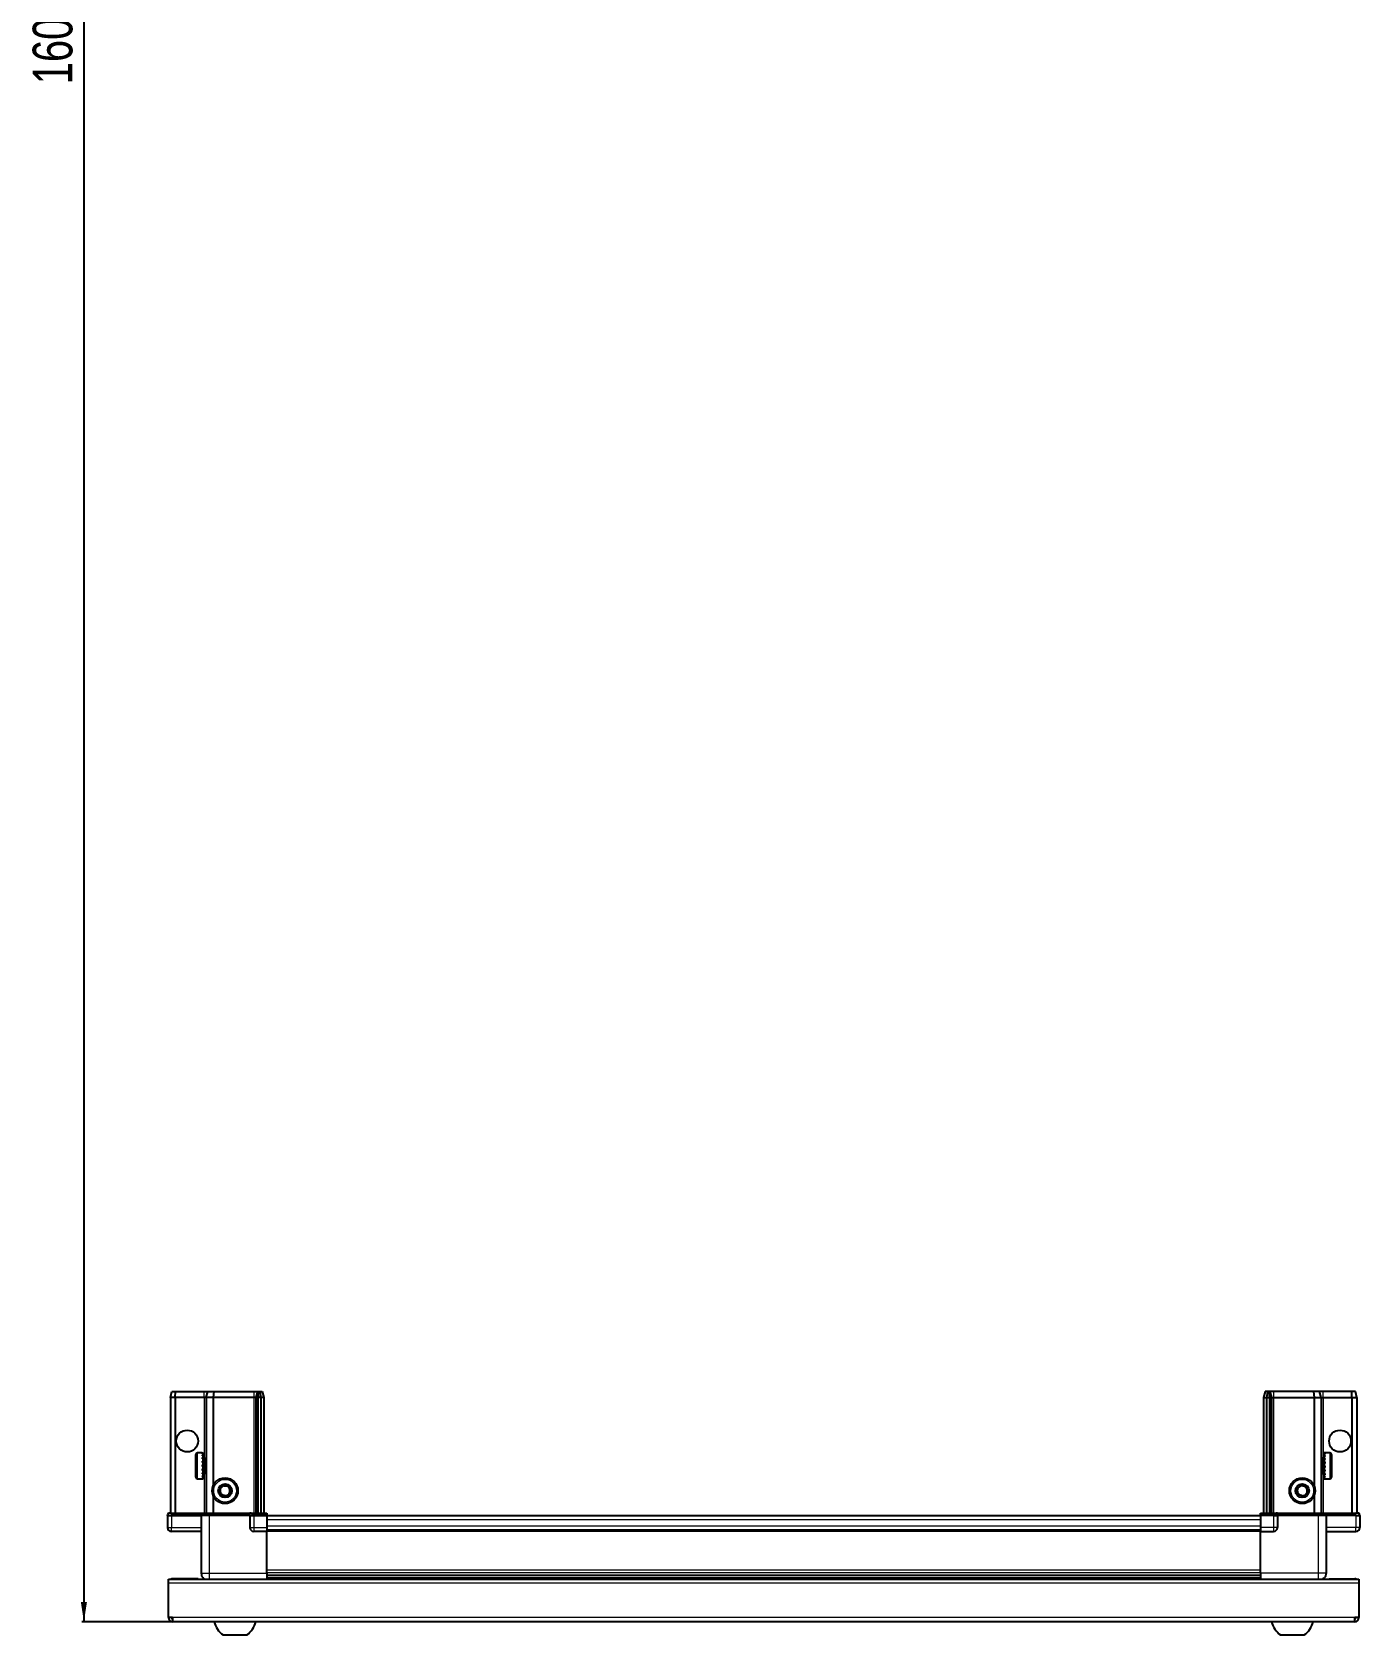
# Model space of a CAD drawing. Header units: millimetres. Extents: x 877 to 4125, y -1134 to 1780.
# Drawn here: x 933 to 1601, y -1134 to -327 of the extents above; entities that cross this region are included whole.
import ezdxf

# ---------------------------------------------------------------- set-up
doc = ezdxf.new("R2010")
doc.units = ezdxf.units.MM
doc.layers.add('FORMAT', color=7, linetype='Continuous')
doc.styles.add('SLDTEXTSTYLE0', font='TXT', dxfattribs={"width": 0.75})
doc.dimstyles.new('SLDDIMSTYLE0', dxfattribs={"dimtxt": 20, "dimasz": 10, "dimexe": 0, "dimexo": 0.0625, "dimgap": 5, "dimtad": 2, "dimdec": 1, "dimrnd": 1e-09, "dimzin": 12, "dimdsep": 46, "dimtxsty": 'SLDTEXTSTYLE0', "dimsah": 1, "dimcen": 0.09, "dimadec": 0, "dimazin": 3, "dimtfac": 1, "dimtofl": 0, "dimtmove": 0, "dimatfit": 3, "dimfxl": 0, "dimfrac": 2, "dimtolj": 1, "dimtzin": 12, "dimarcsym": 0})

# ---------------------------------------------------------------- blocks, each defined once
blk = doc.blocks.new('_D_9')
at = {"layer": 'FORMAT'}
for p, q in [((1026.03, 479.64), (957.67, 479.64)), ((958.67, 479.64), (958.67, -1127.36)), ((1003.26, -1127.36), (957.67, -1127.36))]:
    blk.add_line(p, q, dxfattribs=at)
for points in [[(958.67, 479.64), (957.13, 469.64), (960.21, 469.64)], [(958.67, -1127.36), (960.21, -1117.36), (957.13, -1117.36)]]:
    blk.add_solid(points, dxfattribs=at)
at = {"layer": 'FORMAT', "insert": (932.89, -353.41), "char_height": 20, "attachment_point": 1, "rotation": 90, "style": 'SLDTEXTSTYLE0'}
blk.add_mtext('1607', dxfattribs=at)

msp = doc.modelspace()

# ---------------------------------------------------------------- linework, layer by layer
at = {"color": 7, "linetype": 'Continuous', "lineweight": 25}
for p, q in [((1002.17, -1014.36), (1002.98, -1011.36)), ((1002.17, -1014.36), (1002.17, -1072.66)), ((1004.67, -1014.36), (1002.17, -1014.36)), ((1002.98, -1011.36), (1004.83, -1011.36)), ((1004.67, -1014.36), (1004.83, -1011.36)), ((1004.67, -1014.36), (1004.67, -1072.66)), ((1019.17, -1014.36), (1004.67, -1014.36)), ((1004.83, -1011.36), (1019.17, -1011.36)), ((1019.17, -1011.36), (1020.98, -1011.36)), ((1020.17, -1014.36), (1019.17, -1014.36)), ((1020.17, -1014.36), (1020.98, -1011.36)), ((1023.67, -1014.36), (1020.17, -1014.36)), ((1020.17, -1014.36), (1020.17, -1072.66)), ((1020.98, -1011.36), (1024.01, -1011.36)), ((1024.01, -1011.36), (1023.67, -1014.36)), ((1023.67, -1014.36), (1023.67, -1058.86)), ((1044.17, -1014.36), (1023.67, -1014.36)), ((1024.01, -1011.36), (1044.17, -1011.36)), ((1044.17, -1011.36), (1045.98, -1011.36)), ((1045.17, -1014.36), (1044.17, -1014.36)), ((1045.98, -1011.36), (1045.17, -1014.36)), ((1046.17, -1014.36), (1045.17, -1014.36)), ((1045.17, -1014.36), (1045.17, -1072.66)), ((1045.98, -1011.36), (1046.72, -1011.36)), ((1046.72, -1011.36), (1046.17, -1014.36)), ((1046.17, -1014.36), (1046.17, -1072.66)), ((1047.67, -1014.36), (1046.17, -1014.36)), ((1046.72, -1011.36), (1047.22, -1011.36)), ((1047.22, -1011.36), (1048.37, -1011.36)), ((1047.22, -1011.36), (1047.67, -1014.36)), ((1047.67, -1014.36), (1047.67, -1072.66)), ((1049.17, -1014.36), (1047.67, -1014.36)), ((1048.37, -1011.36), (1049.17, -1014.36)), ((1049.17, -1014.36), (1049.17, -1072.66)), ((1552.98, -1011.36), (1552.17, -1014.36)), ((1552.17, -1014.36), (1553.67, -1014.36)), ((1552.17, -1014.36), (1552.17, -1072.66)), ((1554.13, -1011.36), (1552.98, -1011.36)), ((1554.13, -1011.36), (1553.67, -1014.36)), ((1553.67, -1014.36), (1555.17, -1014.36)), ((1553.67, -1014.36), (1553.67, -1072.66)), ((1554.63, -1011.36), (1554.13, -1011.36)), ((1554.63, -1011.36), (1555.17, -1014.36)), ((1555.37, -1011.36), (1554.63, -1011.36)), ((1555.17, -1014.36), (1555.17, -1072.66)), ((1555.17, -1014.36), (1556.17, -1014.36)), ((1555.37, -1011.36), (1556.17, -1014.36)), ((1557.17, -1011.36), (1555.37, -1011.36)), ((1556.17, -1014.36), (1556.17, -1072.66)), ((1556.17, -1014.36), (1557.17, -1014.36)), ((1577.34, -1011.36), (1557.17, -1011.36)), ((1557.17, -1014.36), (1577.67, -1014.36)), ((1577.34, -1011.36), (1577.67, -1014.36)), ((1580.37, -1011.36), (1577.34, -1011.36)), ((1577.67, -1014.36), (1577.67, -1058.86)), ((1577.67, -1014.36), (1581.17, -1014.36)), ((1581.17, -1014.36), (1580.37, -1011.36)), ((1582.17, -1011.36), (1580.37, -1011.36)), ((1581.17, -1014.36), (1581.17, -1072.66)), ((1581.17, -1014.36), (1582.17, -1014.36)), ((1596.52, -1011.36), (1582.17, -1011.36)), ((1582.17, -1014.36), (1596.67, -1014.36)), ((1596.67, -1014.36), (1596.52, -1011.36)), ((1598.37, -1011.36), (1596.52, -1011.36)), ((1596.67, -1014.36), (1596.67, -1072.66)), ((1596.67, -1014.36), (1599.17, -1014.36)), ((1599.17, -1014.36), (1598.37, -1011.36)), ((1599.17, -1014.36), (1599.17, -1072.66)), ((1014.97, -1054.56), (1014.97, -1043.16)), ((1018.17, -1042.36), (1015.77, -1042.36)), ((1018.17, -1042.36), (1018.17, -1042.36)), ((1018.17, -1042.36), (1018.67, -1042.36)), ((1018.17, -1042.55), (1018.67, -1042.55)), ((1018.17, -1042.55), (1018.17, -1042.77)), ((1018.17, -1042.77), (1018.67, -1042.77)), ((1018.17, -1043.35), (1018.67, -1043.35)), ((1018.17, -1043.35), (1018.17, -1043.77)), ((1018.17, -1043.77), (1018.67, -1043.77)), ((1018.17, -1044.68), (1018.67, -1044.68)), ((1018.17, -1044.68), (1018.17, -1045.27)), ((1018.17, -1045.27), (1018.67, -1045.27)), ((1018.17, -1046.42), (1018.67, -1046.42)), ((1018.17, -1046.42), (1018.17, -1047.12)), ((1018.17, -1047.12), (1018.67, -1047.12)), ((1018.17, -1048.41), (1018.67, -1048.41)), ((1018.17, -1048.41), (1018.17, -1049.14)), ((1018.17, -1048.55), (1018.67, -1048.55)), ((1018.67, -1042.55), (1018.67, -1042.36)), ((1018.67, -1042.77), (1018.67, -1042.55)), ((1018.67, -1043.35), (1018.67, -1042.77)), ((1018.67, -1043.77), (1018.67, -1043.35)), ((1018.67, -1044.68), (1018.67, -1043.77)), ((1018.77, -1044.46), (1018.67, -1044.46)), ((1018.67, -1045.27), (1018.67, -1044.68)), ((1018.67, -1046.42), (1018.67, -1045.27)), ((1018.67, -1047.12), (1018.67, -1046.42)), ((1018.67, -1048.41), (1018.67, -1047.12)), ((1018.67, -1048.55), (1018.67, -1048.41)), ((1018.77, -1053.26), (1018.77, -1044.46)), ((1019.66, -1045.55), (1019.17, -1044.86)), ((1019.17, -1052.86), (1019.17, -1044.86)), ((1020.14, -1044.86), (1019.66, -1045.55)), ((1019.66, -1052.17), (1019.66, -1045.55)), ((1020.17, -1044.86), (1020.14, -1044.86)), ((1020.14, -1052.86), (1020.14, -1044.86)), ((1581.21, -1044.86), (1581.17, -1044.86)), ((1581.69, -1045.55), (1581.21, -1044.86)), ((1581.21, -1044.86), (1581.21, -1052.86)), ((1582.17, -1044.86), (1581.69, -1045.55)), ((1581.69, -1045.55), (1581.69, -1052.17)), ((1582.17, -1044.86), (1582.17, -1052.86)), ((1582.67, -1044.46), (1582.57, -1044.46)), ((1582.57, -1044.46), (1582.57, -1053.26)), ((1585.57, -1042.36), (1582.67, -1042.36)), ((1583.17, -1042.36), (1582.67, -1042.36)), ((1582.67, -1042.36), (1582.67, -1042.41)), ((1582.67, -1042.41), (1582.67, -1042.69)), ((1583.17, -1042.41), (1582.67, -1042.41)), ((1583.17, -1042.69), (1582.67, -1042.69)), ((1582.67, -1042.69), (1582.67, -1042.97)), ((1583.17, -1042.97), (1582.67, -1042.97)), ((1582.67, -1042.97), (1582.67, -1043.63)), ((1583.17, -1043.63), (1582.67, -1043.63)), ((1582.67, -1043.63), (1582.67, -1044.1)), ((1582.67, -1044.1), (1582.67, -1045.08)), ((1583.17, -1044.1), (1582.67, -1044.1)), ((1583.17, -1045.08), (1582.67, -1045.08)), ((1582.67, -1045.08), (1582.67, -1045.7)), ((1582.67, -1045.7), (1582.67, -1046.9)), ((1583.17, -1045.7), (1582.67, -1045.7)), ((1583.17, -1046.9), (1582.67, -1046.9)), ((1582.67, -1046.9), (1582.67, -1047.53)), ((1583.17, -1047.53), (1582.67, -1047.53)), ((1582.67, -1047.61), (1582.67, -1048.91)), ((1583.17, -1047.61), (1582.67, -1047.61)), ((1583.17, -1042.41), (1583.17, -1042.36)), ((1583.17, -1042.97), (1583.17, -1042.69)), ((1583.17, -1044.1), (1583.17, -1043.63)), ((1583.17, -1045.7), (1583.17, -1045.08)), ((1583.17, -1047.61), (1583.17, -1046.9)), ((1586.37, -1043.16), (1586.37, -1054.56)), ((1015.77, -1055.36), (1018.17, -1055.36)), ((1018.17, -1049.05), (1018.67, -1049.05)), ((1018.17, -1049.14), (1018.67, -1049.14)), ((1018.17, -1050.43), (1018.67, -1050.43)), ((1018.17, -1050.43), (1018.17, -1051.14)), ((1018.17, -1051.14), (1018.67, -1051.14)), ((1018.17, -1052.3), (1018.67, -1052.3)), ((1018.17, -1052.3), (1018.17, -1052.91)), ((1018.17, -1052.91), (1018.67, -1052.91)), ((1018.17, -1053.84), (1018.67, -1053.84)), ((1018.17, -1053.84), (1018.17, -1054.28)), ((1018.17, -1054.28), (1018.67, -1054.28)), ((1018.17, -1054.89), (1018.67, -1054.89)), ((1018.17, -1054.89), (1018.17, -1055.12)), ((1018.17, -1055.12), (1018.67, -1055.12)), ((1018.17, -1055.34), (1018.67, -1055.34)), ((1018.17, -1055.34), (1018.17, -1055.36)), ((1018.17, -1055.35), (1018.67, -1055.35)), ((1018.67, -1049.14), (1018.67, -1049.05)), ((1018.67, -1050.43), (1018.67, -1049.14)), ((1018.67, -1051.14), (1018.67, -1050.43)), ((1018.67, -1052.3), (1018.67, -1051.14)), ((1018.67, -1052.91), (1018.67, -1052.3)), ((1018.67, -1053.84), (1018.67, -1052.91)), ((1018.67, -1053.26), (1018.77, -1053.26)), ((1018.67, -1054.28), (1018.67, -1053.84)), ((1018.67, -1054.89), (1018.67, -1054.28)), ((1018.67, -1055.12), (1018.67, -1054.89)), ((1018.67, -1055.34), (1018.67, -1055.12)), ((1018.67, -1055.35), (1018.67, -1055.34)), ((1019.17, -1052.86), (1019.66, -1052.17)), ((1019.66, -1052.17), (1020.14, -1052.86)), ((1020.14, -1052.86), (1020.17, -1052.86)), ((1581.17, -1052.86), (1581.21, -1052.86)), ((1581.21, -1052.86), (1581.69, -1052.17)), ((1581.69, -1052.17), (1582.17, -1052.86)), ((1582.57, -1053.26), (1582.67, -1053.26)), ((1583.17, -1048.91), (1582.67, -1048.91)), ((1583.17, -1049.39), (1582.67, -1049.39)), ((1582.67, -1049.39), (1582.67, -1049.65)), ((1582.67, -1049.65), (1582.67, -1050.91)), ((1583.17, -1049.65), (1582.67, -1049.65)), ((1583.17, -1050.91), (1582.67, -1050.91)), ((1582.67, -1050.91), (1582.67, -1051.6)), ((1582.67, -1051.6), (1582.67, -1052.72)), ((1583.17, -1051.6), (1582.67, -1051.6)), ((1583.17, -1052.72), (1582.67, -1052.72)), ((1582.67, -1052.72), (1582.67, -1053.29)), ((1582.67, -1053.29), (1582.67, -1054.15)), ((1583.17, -1053.29), (1582.67, -1053.29)), ((1583.17, -1054.15), (1582.67, -1054.15)), ((1582.67, -1054.15), (1582.67, -1054.54)), ((1582.67, -1054.54), (1582.67, -1055.06)), ((1583.17, -1054.54), (1582.67, -1054.54)), ((1583.17, -1055.06), (1582.67, -1055.06)), ((1582.67, -1055.06), (1582.67, -1055.24)), ((1582.67, -1055.24), (1582.67, -1055.36)), ((1583.17, -1055.24), (1582.67, -1055.24)), ((1582.67, -1055.36), (1585.57, -1055.36)), ((1583.17, -1049.65), (1583.17, -1048.91)), ((1583.17, -1051.6), (1583.17, -1050.91)), ((1583.17, -1053.29), (1583.17, -1052.72)), ((1583.17, -1054.54), (1583.17, -1054.15)), ((1583.17, -1055.24), (1583.17, -1055.06)), ((1023.67, -1063.86), (1023.67, -1072.66)), ((1577.67, -1063.86), (1577.67, -1072.66)), ((1001.17, -1072.66), (1000.67, -1073.52)), ((1002.67, -1072.66), (1001.17, -1072.66)), ((1002.67, -1072.66), (1017.47, -1072.66)), ((1017.47, -1072.66), (1017.67, -1072.66)), ((1017.67, -1073.86), (1017.67, -1072.66)), ((1017.67, -1072.66), (1021.67, -1072.66)), ((1021.67, -1072.66), (1041.97, -1072.66)), ((1041.97, -1072.66), (1042.17, -1072.66)), ((1042.17, -1073.86), (1042.17, -1072.66)), ((1042.85, -1072.66), (1042.17, -1072.66)), ((1042.85, -1072.66), (1050.67, -1072.66)), ((1050.67, -1072.66), (1050.67, -1073.52)), ((1550.67, -1073.52), (1550.67, -1072.66)), ((1550.67, -1072.66), (1558.5, -1072.66)), ((1559.17, -1072.66), (1558.5, -1072.66)), ((1559.17, -1073.86), (1559.17, -1072.66)), ((1559.17, -1072.66), (1559.37, -1072.66)), ((1559.37, -1072.66), (1579.67, -1072.66)), ((1579.67, -1072.66), (1583.67, -1072.66)), ((1583.67, -1073.86), (1583.67, -1072.66)), ((1583.67, -1072.66), (1583.87, -1072.66)), ((1583.87, -1072.66), (1598.67, -1072.66)), ((1600.17, -1072.66), (1598.67, -1072.66)), ((1600.67, -1073.52), (1600.17, -1072.66)), ((1600.67, -1073.52), (1600.17, -1072.66)), ((1000.67, -1073.86), (1000.67, -1073.52)), ((1000.67, -1073.86), (1002.67, -1073.86)), ((1000.67, -1073.86), (1000.67, -1079.86)), ((1017.47, -1073.86), (1002.67, -1073.86)), ((1002.67, -1073.86), (1017.47, -1073.86)), ((1017.67, -1073.86), (1017.47, -1073.86)), ((1021.67, -1073.86), (1017.67, -1073.86)), ((1017.67, -1073.86), (1017.67, -1102.86)), ((1041.97, -1073.86), (1021.67, -1073.86)), ((1042.17, -1073.86), (1041.97, -1073.86)), ((1042.17, -1073.86), (1044.17, -1073.86)), ((1042.17, -1073.86), (1042.17, -1079.86)), ((1050.67, -1073.52), (1044.17, -1073.52)), ((1050.67, -1073.86), (1044.17, -1073.86)), ((1044.17, -1073.86), (1050.67, -1073.86)), ((1050.67, -1073.52), (1050.67, -1073.52)), ((1050.67, -1073.86), (1050.67, -1073.52)), ((1050.67, -1073.86), (1050.67, -1073.86)), ((1050.67, -1073.86), (1050.67, -1079.86)), ((1550.67, -1074.01), (1050.67, -1074.01)), ((1050.67, -1079.86), (1050.67, -1081.86)), ((1557.17, -1073.52), (1550.67, -1073.52)), ((1550.67, -1073.86), (1550.67, -1073.52)), ((1557.17, -1073.86), (1550.67, -1073.86)), ((1550.67, -1073.86), (1550.67, -1079.86)), ((1550.67, -1079.86), (1550.67, -1081.86)), ((1557.17, -1073.86), (1559.17, -1073.86)), ((1559.17, -1073.86), (1557.17, -1073.86)), ((1559.37, -1073.86), (1559.17, -1073.86)), ((1559.17, -1073.86), (1559.17, -1079.86)), ((1579.67, -1073.86), (1559.37, -1073.86)), ((1583.67, -1073.86), (1579.67, -1073.86)), ((1583.87, -1073.86), (1583.67, -1073.86)), ((1583.67, -1073.86), (1583.67, -1102.86)), ((1598.67, -1073.86), (1583.87, -1073.86)), ((1598.67, -1073.86), (1600.67, -1073.86)), ((1600.67, -1073.86), (1600.67, -1073.52)), ((1600.67, -1073.86), (1600.67, -1073.52)), ((1600.67, -1073.86), (1600.67, -1073.86)), ((1600.67, -1073.86), (1600.67, -1079.86)), ((1017.67, -1081.86), (1002.67, -1081.86)), ((1050.67, -1081.86), (1044.17, -1081.86)), ((1550.67, -1081.21), (1050.67, -1081.21)), ((1050.67, -1102.86), (1050.67, -1081.86)), ((1550.67, -1081.86), (1557.17, -1081.86)), ((1550.67, -1102.86), (1550.67, -1081.86)), ((1583.67, -1081.86), (1598.67, -1081.86)), ((1050.67, -1103.88), (1550.67, -1103.88)), ((1050.67, -1103.92), (1550.67, -1103.92)), ((1001.17, -1107.96), (1001.17, -1105.86)), ((1001.17, -1105.86), (1600.17, -1105.86)), ((1001.17, -1125.26), (1001.17, -1107.96)), ((1016.17, -1105.76), (1003.27, -1105.76)), ((1016.17, -1105.76), (1016.17, -1105.86)), ((1074.55, -1105.71), (1050.67, -1105.71)), ((1069.17, -1105.86), (1069.17, -1105.71)), ((1069.21, -1105.86), (1069.21, -1105.71)), ((1069.48, -1105.86), (1069.48, -1105.71)), ((1069.74, -1105.86), (1069.74, -1105.71)), ((1070.39, -1105.86), (1070.39, -1105.71)), ((1070.86, -1105.86), (1070.86, -1105.71)), ((1071.82, -1105.86), (1071.82, -1105.71)), ((1072.44, -1105.86), (1072.44, -1105.71)), ((1073.63, -1105.86), (1073.63, -1105.71)), ((1074.29, -1105.86), (1074.29, -1105.71)), ((1074.34, -1105.86), (1074.34, -1105.71)), ((1075.64, -1105.71), (1074.55, -1105.71)), ((1076.37, -1105.71), (1075.64, -1105.71)), ((1075.64, -1105.86), (1075.64, -1105.71)), ((1075.64, -1105.71), (1075.64, -1105.71)), ((1075.65, -1105.86), (1075.65, -1105.71)), ((1076.15, -1105.86), (1076.15, -1105.71)), ((1076.38, -1105.71), (1076.37, -1105.71)), ((1076.38, -1105.86), (1076.38, -1105.71)), ((1076.79, -1105.71), (1076.38, -1105.71)), ((1524.55, -1105.71), (1076.79, -1105.71)), ((1077.65, -1105.86), (1077.65, -1105.71)), ((1078.34, -1105.86), (1078.34, -1105.71)), ((1079.47, -1105.86), (1079.47, -1105.71)), ((1080.04, -1105.86), (1080.04, -1105.71)), ((1080.91, -1105.86), (1080.91, -1105.71)), ((1081.31, -1105.86), (1081.31, -1105.71)), ((1081.84, -1105.86), (1081.84, -1105.71)), ((1082.04, -1105.86), (1082.04, -1105.71)), ((1082.17, -1105.86), (1082.17, -1105.71)), ((1519.18, -1105.86), (1519.18, -1105.71)), ((1519.35, -1105.86), (1519.35, -1105.71)), ((1519.56, -1105.86), (1519.56, -1105.71)), ((1520.12, -1105.86), (1520.12, -1105.71)), ((1520.54, -1105.86), (1520.54, -1105.71)), ((1521.43, -1105.86), (1521.43, -1105.71)), ((1522.02, -1105.86), (1522.02, -1105.71)), ((1523.16, -1105.86), (1523.16, -1105.71)), ((1523.86, -1105.86), (1523.86, -1105.71)), ((1525.14, -1105.71), (1524.55, -1105.71)), ((1525.87, -1105.71), (1525.14, -1105.71)), ((1525.14, -1105.86), (1525.14, -1105.71)), ((1525.14, -1105.71), (1525.14, -1105.71)), ((1525.31, -1105.86), (1525.31, -1105.71)), ((1525.81, -1105.86), (1525.81, -1105.71)), ((1525.87, -1105.86), (1525.87, -1105.71)), ((1526.9, -1105.71), (1525.87, -1105.71)), ((1525.87, -1105.71), (1525.87, -1105.71)), ((1550.67, -1105.71), (1526.79, -1105.71)), ((1527.16, -1105.86), (1527.16, -1105.71)), ((1527.87, -1105.86), (1527.87, -1105.71)), ((1529.05, -1105.86), (1529.05, -1105.71)), ((1529.65, -1105.86), (1529.65, -1105.71)), ((1530.6, -1105.86), (1530.6, -1105.71)), ((1531.05, -1105.86), (1531.05, -1105.71)), ((1531.67, -1105.86), (1531.67, -1105.71)), ((1531.91, -1105.86), (1531.91, -1105.71)), ((1532.15, -1105.86), (1532.15, -1105.71)), ((1532.17, -1105.86), (1532.17, -1105.71)), ((1585.17, -1105.76), (1585.17, -1105.86)), ((1585.17, -1105.76), (1598.07, -1105.76)), ((1600.17, -1105.86), (1600.17, -1107.96)), ((1600.17, -1107.96), (1600.17, -1125.26)), ((1003.27, -1125.26), (1001.17, -1125.26)), ((1003.27, -1125.26), (1003.27, -1127.36)), ((1598.07, -1127.36), (1003.27, -1127.36)), ((1600.17, -1125.26), (1598.07, -1125.26)), ((1598.07, -1127.36), (1598.07, -1125.26)), ((1028.67, -1133.96), (1040.67, -1133.96)), ((1560.67, -1133.96), (1572.67, -1133.96))]:
    msp.add_line(p, q, dxfattribs=at)
at = {"color": 8, "linetype": 'Continuous', "lineweight": 18}
for p, q in [((1019.17, -1014.36), (1019.17, -1011.36)), ((1019.17, -1014.36), (1019.17, -1044.86)), ((1044.17, -1011.36), (1044.17, -1014.36)), ((1044.17, -1014.36), (1044.17, -1072.66)), ((1557.17, -1011.36), (1557.17, -1014.36)), ((1557.17, -1014.36), (1557.17, -1072.66)), ((1582.17, -1014.36), (1582.17, -1011.36)), ((1582.17, -1014.36), (1582.17, -1044.86)), ((1015.77, -1055.36), (1015.77, -1042.36)), ((1585.57, -1042.36), (1585.57, -1055.36)), ((1019.17, -1052.86), (1019.17, -1072.66)), ((1582.17, -1052.86), (1582.17, -1072.66)), ((1002.67, -1073.86), (1002.67, -1072.66)), ((1017.47, -1073.86), (1017.47, -1072.66)), ((1021.67, -1073.86), (1021.67, -1072.66)), ((1041.97, -1073.86), (1041.97, -1072.66)), ((1559.37, -1072.66), (1559.37, -1073.86)), ((1579.67, -1073.86), (1579.67, -1072.66)), ((1583.87, -1072.66), (1583.87, -1073.86)), ((1598.67, -1073.86), (1598.67, -1072.66)), ((1000.67, -1079.86), (1002.67, -1079.86)), ((1002.67, -1073.86), (1002.67, -1079.86)), ((1002.67, -1079.86), (1017.67, -1079.86)), ((1002.67, -1081.86), (1002.67, -1079.86)), ((1021.67, -1073.86), (1021.67, -1102.86)), ((1042.17, -1079.86), (1044.17, -1079.86)), ((1044.17, -1073.86), (1044.17, -1073.52)), ((1044.17, -1073.86), (1044.17, -1079.86)), ((1044.17, -1079.86), (1050.67, -1079.86)), ((1044.17, -1079.86), (1044.17, -1081.86)), ((1050.67, -1073.86), (1050.67, -1073.52)), ((1550.67, -1076.01), (1050.67, -1076.01)), ((1550.67, -1079.21), (1050.67, -1079.21)), ((1557.17, -1079.86), (1550.67, -1079.86)), ((1557.17, -1073.86), (1557.17, -1073.52)), ((1557.17, -1073.86), (1557.17, -1079.86)), ((1557.17, -1079.86), (1557.17, -1081.86)), ((1559.17, -1079.86), (1557.17, -1079.86)), ((1579.67, -1073.86), (1579.67, -1102.86)), ((1598.67, -1079.86), (1583.67, -1079.86)), ((1598.67, -1073.86), (1598.67, -1079.86)), ((1600.67, -1079.86), (1598.67, -1079.86)), ((1598.67, -1081.86), (1598.67, -1079.86)), ((1550.67, -1081.86), (1050.67, -1081.86)), ((1021.67, -1102.86), (1050.67, -1102.86)), ((1050.67, -1101.26), (1550.67, -1101.26)), ((1550.67, -1102.68), (1050.67, -1102.68)), ((1050.67, -1105.12), (1550.67, -1105.12)), ((1579.67, -1102.86), (1550.67, -1102.86)), ((1600.17, -1107.96), (1001.17, -1107.96)), ((1003.27, -1105.86), (1003.27, -1105.76)), ((1598.07, -1105.86), (1598.07, -1105.76)), ((1598.07, -1125.26), (1003.27, -1125.26))]:
    msp.add_line(p, q, dxfattribs=at)
at = {"color": 7, "linetype": 'Continuous', "lineweight": 25, "flags": 128}
for points in [[(1003.27, -1105.76), (1002.86, -1105.8), (1002.63, -1105.86)], [(1598.71, -1105.86), (1598.48, -1105.8), (1598.07, -1105.76)]]:
    msp.add_lwpolyline(points, dxfattribs=at)
at = {"color": 7, "linetype": 'Continuous', "lineweight": 25}
for centre, radius in [((1010.67, -1036.36), 5.5), ((1590.67, -1036.36), 5.5), ((1029.67, -1061.36), 6.5), ((1571.67, -1061.36), 6.5), ((1029.67, -1061.36), 3.46), ((1571.67, -1061.36), 3.46)]:
    msp.add_circle(centre, radius, dxfattribs=at)
at = {"color": 8, "linetype": 'Continuous', "lineweight": 18}
for centre in [(1029.67, -1061.36), (1571.67, -1061.36)]:
    msp.add_circle(centre, 5.7, dxfattribs=at)
at = {"color": 7, "linetype": 'Continuous', "lineweight": 25}
for centre, radius, start, end in [((1015.77, -1043.16), 0.8, 90, 180), ((1019.17, -1044.46), 0.4, 180, 270), ((1582.17, -1044.46), 0.4, 270, 0), ((1585.57, -1043.16), 0.8, 360, 90), ((1015.77, -1054.56), 0.8, 180, 270), ((1019.17, -1053.26), 0.4, 90, 180), ((1582.17, -1053.26), 0.4, 360, 90), ((1585.57, -1054.56), 0.8, 270, 0), ((1029.67, -1061.36), 2.5, 147.37605, 207.37605), ((1029.67, -1061.36), 2.5, 207.37605, 267.37605), ((1029.67, -1061.36), 2.5, 87.37605, 147.37605), ((1029.67, -1061.36), 2.5, 267.37605, 327.37605), ((1029.67, -1061.36), 2.5, 27.37605, 87.37605), ((1029.67, -1061.36), 2.5, 327.37605, 27.37605), ((1571.67, -1061.36), 2.5, 134.67671, 194.67671), ((1571.67, -1061.36), 2.5, 194.67671, 254.67671), ((1571.67, -1061.36), 2.5, 74.67671, 134.67671), ((1571.67, -1061.36), 2.5, 254.67671, 314.67671), ((1571.67, -1061.36), 2.5, 14.67671, 74.67671), ((1571.67, -1061.36), 2.5, 314.67671, 14.67671), ((1002.67, -1079.86), 2, 180, 270), ((1044.17, -1079.86), 2, 180, 270), ((1557.17, -1079.86), 2, 270, 0), ((1598.67, -1079.86), 2, 270, 0), ((1003.27, -1125.26), 2.1, 180, 270), ((1003.27, -1125.26), 0.6, 180, 270), ((1035.7, -1124.34), 11.91, 194.70035, 233.8734), ((1033.65, -1124.34), 11.91, 306.1266, 345.29965), ((1567.7, -1124.34), 11.91, 194.70035, 233.8734), ((1565.65, -1124.34), 11.91, 306.1266, 345.29965), ((1598.07, -1125.26), 2.1, 270, 0), ((1598.07, -1125.26), 0.6, 270, 0)]:
    msp.add_arc(centre, radius, start, end, dxfattribs=at)
for centre, start_param, end_param in [((1044.17, -1070.06), 2.418858, 3.141593), ((1557.17, -1070.06), 3.141593, 3.864327)]:
    msp.add_ellipse(centre, major_axis=(0, 3.46), ratio=0.57735, start_param=start_param, end_param=end_param, dxfattribs=at)
for points, knots in [([(1026.79, -1061.23), (1027.07, -1060.79), (1027.59, -1059.98), (1028.1, -1059.17), (1028.34, -1058.8)], [0, 0, 0, 0, 0.534686, 1, 1, 1, 1]), ([(1028.12, -1063.79), (1028.06, -1063.68), (1027.78, -1063.15), (1027.33, -1062.26), (1026.95, -1061.53), (1026.79, -1061.23)], [0, 0, 0, 0, 0.133125, 0.637099, 1, 1, 1, 1]), ([(1031, -1063.92), (1030.48, -1063.9), (1029.52, -1063.85), (1028.56, -1063.81), (1028.12, -1063.79)], [0, 0, 0, 0, 0.534686, 1, 1, 1, 1]), ([(1028.34, -1058.8), (1028.86, -1058.82), (1029.82, -1058.86), (1030.78, -1058.91), (1031.23, -1058.93)], [0, 0, 0, 0, 0.534686, 1, 1, 1, 1]), ([(1032.56, -1061.49), (1032.28, -1061.93), (1031.76, -1062.74), (1031.24, -1063.55), (1031, -1063.92)], [0, 0, 0, 0, 0.5346859, 1, 1, 1, 1]), ([(1031.23, -1058.93), (1031.39, -1059.23), (1031.77, -1059.96), (1032.22, -1060.85), (1032.5, -1061.38), (1032.56, -1061.49)], [0, 0, 0, 0, 0.362901, 0.866875, 1, 1, 1, 1]), ([(1568.89, -1060.6), (1569.25, -1060.23), (1569.94, -1059.55), (1570.62, -1058.88), (1570.94, -1058.57)], [0, 0, 0, 0, 0.534686, 1, 1, 1, 1]), ([(1569.62, -1063.39), (1569.53, -1063.05), (1569.32, -1062.26), (1569.07, -1061.3), (1568.92, -1060.72), (1568.89, -1060.6)], [0, 0, 0, 0, 0.362901, 0.866875, 1, 1, 1, 1]), ([(1572.4, -1064.15), (1571.91, -1064.01), (1570.98, -1063.76), (1570.05, -1063.51), (1569.62, -1063.39)], [0, 0, 0, 0, 0.5346859, 1, 1, 1, 1]), ([(1570.94, -1058.57), (1571.44, -1058.7), (1572.37, -1058.96), (1573.29, -1059.21), (1573.73, -1059.33)], [0, 0, 0, 0, 0.534686, 1, 1, 1, 1]), ([(1574.46, -1062.12), (1574.09, -1062.48), (1573.4, -1063.16), (1572.72, -1063.84), (1572.4, -1064.15)], [0, 0, 0, 0, 0.534686, 1, 1, 1, 1]), ([(1573.73, -1059.33), (1573.76, -1059.45), (1573.91, -1060.03), (1574.16, -1060.99), (1574.37, -1061.79), (1574.46, -1062.12)], [0, 0, 0, 0, 0.133125, 0.637099, 1, 1, 1, 1]), ([(1017.67, -1102.86), (1017.72, -1103.3), (1017.79, -1103.98), (1018.23, -1104.79), (1018.68, -1105.34), (1019.09, -1105.71), (1019.35, -1105.84), (1019.39, -1105.86)], [0, 0, 0, 0, 0.363018, 0.558438, 0.758004, 0.95757, 1, 1, 1, 1]), ([(1050.67, -1102.86), (1050.67, -1103.25), (1050.67, -1104.05), (1050.67, -1105.06), (1050.67, -1105.69), (1050.67, -1105.85), (1050.67, -1105.86)], [0, 0, 0, 0, 0.3255201, 0.6510403, 0.9765604, 1, 1, 1, 1]), ([(1550.67, -1102.86), (1550.67, -1103.25), (1550.67, -1104.05), (1550.67, -1105.06), (1550.67, -1105.69), (1550.67, -1105.85), (1550.67, -1105.86)], [0, 0, 0, 0, 0.32552, 0.65104, 0.97656, 1, 1, 1, 1]), ([(1583.67, -1102.86), (1583.63, -1103.3), (1583.55, -1103.98), (1583.12, -1104.79), (1582.66, -1105.34), (1582.26, -1105.71), (1582, -1105.84), (1581.95, -1105.86)], [0, 0, 0, 0, 0.363018, 0.558438, 0.758004, 0.95757, 1, 1, 1, 1])]:
    msp.add_open_spline(points, degree=3, knots=knots, dxfattribs=at)
at = {"color": 8, "linetype": 'Continuous', "lineweight": 18}
for points in [[(1017.67, -1102.86), (1017.73, -1102.86), (1017.85, -1102.86), (1018.78, -1102.86), (1020.1, -1102.86), (1021.15, -1102.86), (1021.67, -1102.86)], [(1583.67, -1102.86), (1583.61, -1102.86), (1583.49, -1102.86), (1582.57, -1102.86), (1581.24, -1102.86), (1580.2, -1102.86), (1579.67, -1102.86)]]:
    msp.add_open_spline(points, degree=3, dxfattribs=at)
for points in [[(1021.67, -1102.86), (1021.67, -1103.3), (1021.67, -1103.98), (1021.67, -1104.79), (1021.67, -1105.34), (1021.67, -1105.71), (1021.67, -1105.84), (1021.67, -1105.86)], [(1579.67, -1102.86), (1579.67, -1103.3), (1579.67, -1103.98), (1579.67, -1104.79), (1579.67, -1105.34), (1579.67, -1105.71), (1579.67, -1105.84), (1579.67, -1105.86)]]:
    msp.add_open_spline(points, degree=3, knots=[0, 0, 0, 0, 0.363018, 0.558438, 0.758004, 0.95757, 1, 1, 1, 1], dxfattribs=at)

# ---------------------------------------------------------------- dimensions: what is measured, and where the dimension line sits
at = {"layer": 'FORMAT'}
dim = msp.add_linear_dim(base=(958.67, -1127.36), p1=(1026.04, 479.64), p2=(1003.27, -1127.36), angle=90, dimstyle='SLDDIMSTYLE0', dxfattribs=at)
dim.commit()
dim.dimension.update_dxf_attribs({"geometry": '_D_9', "text_midpoint": (958.67, -323.86), "dimtype": 160})

doc.saveas('drawing.dxf')
